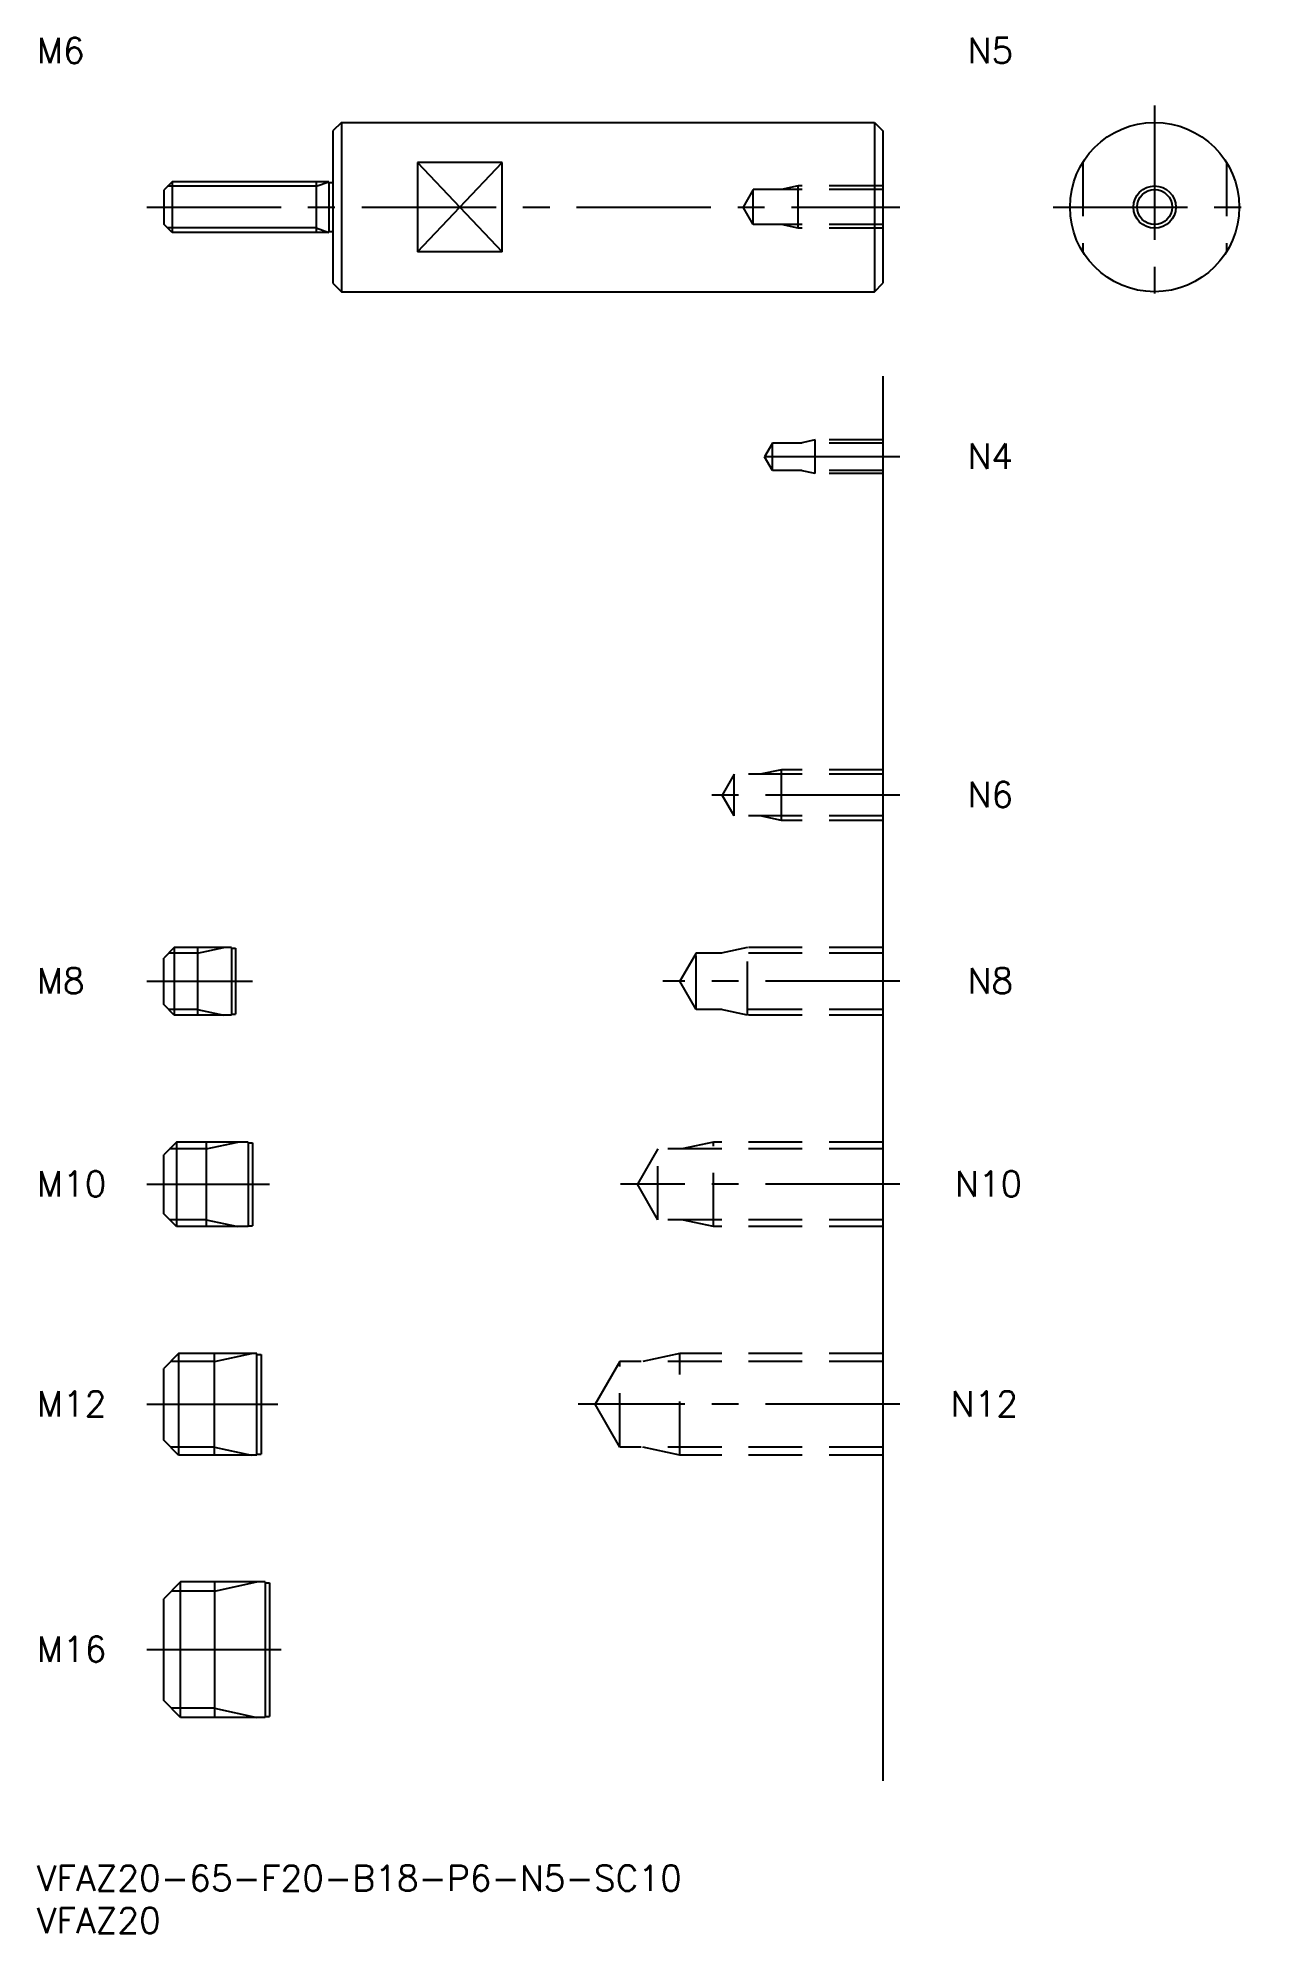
# Model space of a CAD drawing. Extents: x 0 to 144, y -8 to 216.
import ezdxf

# ---------------------------------------------------------------- set-up
doc = ezdxf.new("R2010")
doc.units = 0
doc.header["$LTSCALE"] = 0.5
doc.linetypes.add('CENTER', pattern=[50.8, 31.75, -6.35, 6.35, -6.35])
doc.linetypes.add('DASHED', pattern=[19.05, 12.7, -6.35])
for name, color, linetype in [('MSM_CENTER', 1, 'CENTER'), ('MSM_CONTINUOUS', 7, 'CONTINUOUS'), ('MSM_DASHED', 4, 'DASHED'), ('MSM_NARROW', 5, 'CONTINUOUS'), ('MSM_PART_NUMBER', 7, 'CONTINUOUS')]:
    doc.layers.add(name, color=color, linetype=linetype)
doc.styles.get("Standard").update_dxf_attribs({"font": 'txt.shx', "height": 1, "bigfont": 'bigfont.shx'})

# ---------------------------------------------------------------- blocks, each defined once
blk = doc.blocks.new('*U12')
at = {"layer": 'MSM_PART_NUMBER'}
blk.add_text('VFAZ20-65-F20-B18-P6-N5-SC10', height=3, dxfattribs=at).set_placement((0, -3))
blk = doc.blocks.new('*U13')
at = {"layer": 'MSM_PART_NUMBER'}
blk.add_text('VFAZ20', height=3, dxfattribs=at).set_placement((0, -8))
blk = doc.blocks.new('*U14')
at = {"layer": 'MSM_PART_NUMBER'}
blk.add_text('M16', height=3, dxfattribs=at).set_placement((0, 24.06))
blk = doc.blocks.new('*U15')
at = {"layer": 'MSM_PART_NUMBER'}
blk.add_text('M12', height=3, dxfattribs=at).set_placement((0, 53.06))
blk = doc.blocks.new('*U16')
at = {"layer": 'MSM_PART_NUMBER'}
blk.add_text('M10', height=3, dxfattribs=at).set_placement((0, 79.06))
blk = doc.blocks.new('*U17')
at = {"layer": 'MSM_PART_NUMBER'}
blk.add_text('M8', height=3, dxfattribs=at).set_placement((0, 103.06))
blk = doc.blocks.new('*U18')
at = {"layer": 'MSM_PART_NUMBER'}
blk.add_text('M6', height=3, dxfattribs=at).set_placement((0, 213))
blk = doc.blocks.new('*U19')
at = {"layer": 'MSM_PART_NUMBER'}
blk.add_text('N12', height=3, dxfattribs=at).set_placement((108, 53.06))
blk = doc.blocks.new('*U20')
at = {"layer": 'MSM_PART_NUMBER'}
blk.add_text('N10', height=3, dxfattribs=at).set_placement((108.5, 79.06))
blk = doc.blocks.new('*U21')
at = {"layer": 'MSM_PART_NUMBER'}
blk.add_text('N8', height=3, dxfattribs=at).set_placement((110, 103.06))
blk = doc.blocks.new('*U22')
at = {"layer": 'MSM_PART_NUMBER'}
blk.add_text('N6', height=3, dxfattribs=at).set_placement((110, 125.06))
blk = doc.blocks.new('*U23')
at = {"layer": 'MSM_PART_NUMBER'}
blk.add_text('N4', height=3, dxfattribs=at).set_placement((110, 165.06))
blk = doc.blocks.new('*U24')
at = {"layer": 'MSM_PART_NUMBER'}
blk.add_text('N5', height=3, dxfattribs=at).set_placement((110, 213))

msp = doc.modelspace()

# ---------------------------------------------------------------- linework, layer by layer
at = {"layer": 'MSM_CENTER'}
for p, q in [((132.12, 208), (132.12, 184)), ((13, 196), (102, 196)), ((120.12, 196), (144.12, 196)), ((102, 166.5), (84, 166.5)), ((102, 126.5), (79, 126.5)), ((13, 104.5), (25.5, 104.5)), ((102, 104.5), (74, 104.5)), ((13, 80.5), (27.5, 80.5)), ((102, 80.5), (69, 80.5)), ((13, 54.5), (28.5, 54.5)), ((102, 54.5), (64, 54.5)), ((13, 25.5), (29.5, 25.5))]:
    msp.add_line(p, q, dxfattribs=at)
at = {"layer": 'MSM_CONTINUOUS'}
for p, q in [((36, 206), (35, 205)), ((35, 205), (35, 187)), ((36, 206), (99, 206)), ((36, 206), (36, 186)), ((99, 206), (99, 186)), ((99, 206), (100, 205)), ((100, 205), (100, 187)), ((45, 201.27), (45, 190.73)), ((55, 201.27), (45, 201.27)), ((55, 190.73), (55, 201.27)), ((16, 199), (15, 198)), ((15, 198), (15, 194)), ((34.5, 199), (16, 199)), ((16, 199), (16, 193)), ((33, 199), (33, 193)), ((34.5, 199), (34.5, 193)), ((34.5, 198.9), (35, 198.9)), ((16, 193), (15, 194)), ((34.5, 193), (16, 193)), ((34.5, 193.1), (35, 193.1)), ((55, 190.73), (45, 190.73)), ((35, 187), (36, 186)), ((36, 186), (99, 186)), ((99, 186), (100, 187)), ((100, 176), (100, 10)), ((16.25, 108.5), (15, 107.25)), ((23, 108.5), (16.25, 108.5)), ((16.25, 108.5), (16.25, 100.5)), ((19, 108.5), (19, 100.5)), ((23, 108.5), (23, 100.5)), ((23, 108.4), (23.5, 108.4)), ((23.5, 108.4), (23.5, 100.6)), ((15, 101.75), (15, 107.25)), ((16.25, 100.5), (15, 101.75)), ((23, 100.5), (16.25, 100.5)), ((23, 100.6), (23.5, 100.6)), ((16.5, 85.5), (15, 84)), ((25, 85.5), (16.5, 85.5)), ((16.5, 85.5), (16.5, 75.5)), ((20, 85.5), (20, 75.5)), ((25, 85.5), (25, 75.5)), ((25, 85.4), (25.5, 85.4)), ((25.5, 85.4), (25.5, 75.6)), ((15, 77), (15, 84)), ((16.5, 75.5), (15, 77)), ((25, 75.5), (16.5, 75.5)), ((25, 75.6), (25.5, 75.6)), ((16.75, 60.5), (15, 58.75)), ((26, 60.5), (16.75, 60.5)), ((16.75, 60.5), (16.75, 48.5)), ((21, 48.5), (21, 60.5)), ((26, 48.5), (26, 60.5)), ((15, 50.25), (15, 58.75)), ((26, 60.4), (26.5, 60.4)), ((26.5, 60.4), (26.5, 48.6)), ((16.75, 48.5), (15, 50.25)), ((26, 48.5), (16.75, 48.5)), ((26, 48.6), (26.5, 48.6)), ((17, 33.5), (15, 31.5)), ((15, 19.5), (15, 31.5)), ((27, 33.5), (17, 33.5)), ((17, 17.5), (17, 33.5)), ((21, 33.5), (21, 17.5)), ((27, 33.5), (27, 17.5)), ((27, 33.4), (27.5, 33.4)), ((27.5, 33.4), (27.5, 17.6)), ((17, 17.5), (15, 19.5)), ((27, 17.5), (17, 17.5)), ((27, 17.6), (27.5, 17.6))]:
    msp.add_line(p, q, dxfattribs=at)
for radius in [10, 2.07]:
    msp.add_circle((132.12, 196), radius, dxfattribs=at)
at = {"layer": 'MSM_DASHED'}
for p, q in [((123.62, 201.27), (123.62, 190.73)), ((140.62, 201.27), (140.62, 190.73)), ((84.69, 198.07), (83.5, 196)), ((100, 198.07), (84.69, 198.07)), ((84.69, 193.93), (84.69, 198.07)), ((90, 198.5), (88, 198.07)), ((100, 198.5), (90, 198.5)), ((90, 193.5), (90, 198.5)), ((84.69, 193.93), (83.5, 196)), ((100, 193.93), (84.69, 193.93)), ((90, 193.5), (88, 193.93)), ((100, 193.5), (90, 193.5)), ((86.94, 168.12), (86, 166.5)), ((100, 168.12), (86.94, 168.12)), ((86.94, 164.88), (86.94, 168.12)), ((92, 168.5), (90.25, 168.12)), ((100, 168.5), (92, 168.5)), ((92, 164.5), (92, 168.5)), ((86.94, 164.88), (86, 166.5)), ((100, 164.88), (86.94, 164.88)), ((92, 164.5), (90.25, 164.88)), ((100, 164.5), (92, 164.5)), ((82.42, 128.96), (81, 126.5)), ((100, 128.96), (82.42, 128.96)), ((82.42, 124.04), (82.42, 128.96)), ((88, 129.5), (85.5, 128.96)), ((100, 129.5), (88, 129.5)), ((88, 123.5), (88, 129.5)), ((82.42, 124.04), (81, 126.5)), ((100, 124.04), (82.42, 124.04)), ((88, 123.5), (85.5, 124.04)), ((100, 123.5), (88, 123.5)), ((77.92, 107.82), (76, 104.5)), ((77.92, 101.18), (77.92, 107.82)), ((100, 107.82), (77.92, 107.82)), ((84, 108.5), (80.88, 107.82)), ((84, 100.5), (84, 108.5)), ((100, 108.5), (84, 108.5)), ((77.92, 101.18), (76, 104.5)), ((100, 101.18), (77.92, 101.18)), ((84, 100.5), (80.88, 101.18)), ((100, 100.5), (84, 100.5)), ((80, 85.5), (76.25, 84.69)), ((80, 75.5), (80, 85.5)), ((100, 85.5), (80, 85.5)), ((73.42, 84.69), (71, 80.5)), ((73.42, 76.31), (73.42, 84.69)), ((100, 84.69), (73.42, 84.69)), ((73.42, 76.31), (71, 80.5)), ((100, 76.31), (73.42, 76.31)), ((80, 75.5), (76.25, 76.31)), ((100, 75.5), (80, 75.5)), ((76, 60.5), (71.63, 59.55)), ((76, 48.5), (76, 60.5)), ((100, 60.5), (76, 60.5)), ((68.92, 59.55), (66, 54.5)), ((68.92, 49.45), (68.92, 59.55)), ((100, 59.55), (68.92, 59.55)), ((68.92, 49.45), (66, 54.5)), ((100, 49.45), (68.92, 49.45)), ((76, 48.5), (71.63, 49.45)), ((100, 48.5), (76, 48.5))]:
    msp.add_line(p, q, dxfattribs=at)
at = {"layer": 'MSM_NARROW'}
for p, q in [((45, 190.73), (55, 201.27)), ((45, 201.27), (55, 190.73)), ((33, 198.46), (15.46, 198.46)), ((33, 198.46), (34.5, 199)), ((33, 193.54), (15.46, 193.54)), ((33, 193.54), (34.5, 193)), ((19, 107.82), (15.57, 107.82)), ((19, 107.82), (22.12, 108.5)), ((19, 101.18), (15.57, 101.18)), ((19, 101.18), (22.12, 100.5)), ((20, 84.69), (23.75, 85.5)), ((20, 84.69), (15.69, 84.69)), ((20, 76.31), (15.69, 76.31)), ((20, 76.31), (23.75, 75.5)), ((21, 59.55), (25.38, 60.5)), ((21, 59.55), (15.8, 59.55)), ((21, 49.45), (15.8, 49.45)), ((21, 49.45), (25.38, 48.5)), ((21, 32.42), (15.92, 32.42)), ((21, 32.42), (26, 33.5)), ((21, 18.58), (15.92, 18.58)), ((21, 18.58), (26, 17.5))]:
    msp.add_line(p, q, dxfattribs=at)
msp.add_circle((132.12, 196), 2.5, dxfattribs=at)

# ---------------------------------------------------------------- block references
at = {"layer": 'MSM_CONTINUOUS'}
for name in ['*U18', '*U24', '*U23', '*U22', '*U17', '*U21', '*U16', '*U20', '*U15', '*U19', '*U14', '*U12', '*U13']:
    msp.add_blockref(name, (0, 0), dxfattribs=at)

doc.saveas('drawing.dxf')
